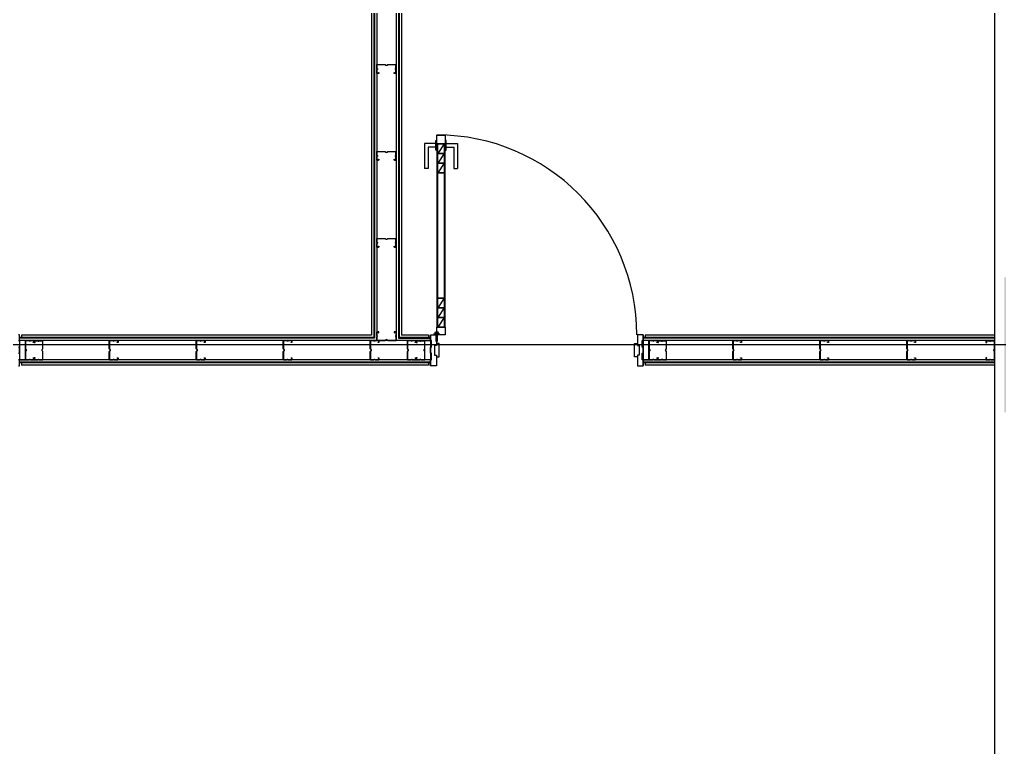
# Model space of a CAD drawing. Header units: metres. Extents: x 630750 to 860239, y 578133 to 726633.
# Drawn here: x 765011 to 770079, y 689727 to 693493 of the extents above; entities that cross this region are included whole.
import ezdxf

# ---------------------------------------------------------------- set-up
doc = ezdxf.new("R2010")
doc.units = ezdxf.units.M
doc.header["$LTSCALE"] = 300
doc.linetypes.add('업무시설_xr-base$0$CONTINOUS', pattern=[0])
for name, color, linetype in [('A-CEN-1', 1, 'Continuous'), ('A-CON', 2, 'Continuous'), ('A-WAL-DW', 7, 'Continuous'), ('A-WALL-CONC', 2, 'Continuous'), ('F-DOOR_FRAME', 4, 'Continuous'), ('KUK-DOOR', 4, 'Continuous'), ('KUK-DOOR-FRAME', 4, 'Continuous'), ('KUK-DRYWALL', 4, 'Continuous'), ('KUK-석고보드', 201, 'Continuous')]:
    doc.layers.add(name, color=color, linetype=linetype)

# ---------------------------------------------------------------- blocks, each defined once
blk = doc.blocks.new('con1')
at = {"layer": 'A-WALL-CONC', "linetype": '업무시설_xr-base$0$CONTINOUS'}
h = blk.add_hatch(color=253, dxfattribs=at)
h.dxf.hatch_style = 1
h.paths.add_polyline_path([(-302595.9, -253222.2), (-301895.9, -253222.2), (-301895.9, -253922.2), (-302595.9, -253922.2)])
h.paths.add_polyline_path([(-384245.9, -253222.2), (-383545.9, -253222.2), (-383545.9, -253922.2), (-384245.9, -253922.2)])
h.paths.add_polyline_path([(-335095.9, -253172.2), (-334295.9, -253172.2), (-334295.9, -253972.2), (-335095.9, -253972.2)])
h.paths.add_polyline_path([(-354895.9, -253172.2), (-354095.9, -253172.2), (-354095.9, -253972.2), (-354895.9, -253972.2)])
h.paths.add_polyline_path([(-374695.9, -253172.2), (-373895.9, -253172.2), (-373895.9, -253972.2), (-374695.9, -253972.2)])
h.paths.add_polyline_path([(-325195.9, -253172.2), (-324395.9, -253172.2), (-324395.9, -253972.2), (-325195.9, -253972.2)])
h.paths.add_polyline_path([(-364745.9, -253222.2), (-364045.9, -253222.2), (-364045.9, -253922.2), (-364745.9, -253922.2)])
h.paths.add_polyline_path([(-344945.9, -253222.2), (-344245.9, -253222.2), (-344245.9, -253922.2), (-344945.9, -253922.2)])
h.paths.add_polyline_path([(-310045.9, -253222.2), (-309345.9, -253222.2), (-309345.9, -253922.2), (-310045.9, -253922.2)])
h.paths.add_polyline_path([(-318595.9, -253172.2), (-317795.9, -253172.2), (-317795.9, -253972.2), (-318595.9, -253972.2)])
h.paths.add_polyline_path([(-384245.9, -310859.9), (-383445.9, -310859.9), (-383445.9, -311659.9), (-384245.9, -311659.9)])
h.paths.add_polyline_path([(-384245.9, -305472.2), (-383445.9, -305472.2), (-383445.9, -306272.2), (-384245.9, -306272.2)])
h.paths.add_polyline_path([(-384245.9, -295572.2), (-383445.9, -295572.2), (-383445.9, -296372.2), (-384245.9, -296372.2)])
h.paths.add_polyline_path([(-384195.9, -276472.2), (-383595.9, -276472.2), (-383595.9, -275872.2), (-384195.9, -275872.2)])
h.paths.add_polyline_path([(-384245.9, -285672.2), (-383445.9, -285672.2), (-383445.9, -286472.2), (-384245.9, -286472.2)])
h.paths.add_polyline_path([(-384295.9, -269172.2), (-383495.9, -269172.2), (-383495.9, -269972.2), (-384295.9, -269972.2)])
h.paths.add_polyline_path([(-384295.9, -260672.2), (-383495.9, -260672.2), (-383495.9, -261472.2), (-384295.9, -261472.2)])
h.paths.add_polyline_path([(-376995.9, -285572.2), (-376195.9, -285572.2), (-376195.9, -286372.2), (-376995.9, -286372.2)], flags=17)
h.paths.add_polyline_path([(-374695.9, -276572.2), (-373895.9, -276572.2), (-373895.9, -275772.2), (-374695.9, -275772.2)], flags=17)
h.paths.add_polyline_path([(-364695.9, -285772.2), (-364095.9, -285772.2), (-364095.9, -286372.2), (-364695.9, -286372.2)], flags=17)
h.paths.add_polyline_path([(-364795.9, -275772.2), (-363995.9, -275772.2), (-363995.9, -276572.2), (-364795.9, -276572.2)], flags=17)
edge = h.paths.add_edge_path(flags=16)
edge.add_arc((-376495.9, -295972.2), 450, 0, 360)
edge = h.paths.add_edge_path(flags=16)
edge.add_arc((-354495.9, -302572.2), 450, 0, 360)
edge = h.paths.add_edge_path(flags=16)
edge.add_arc((-364395.9, -295972.2), 350, 0, 360)
edge = h.paths.add_edge_path(flags=16)
edge.add_arc((-354495.9, -295972.2), 450, 0, 360)
edge = h.paths.add_edge_path(flags=16)
edge.add_arc((-344595.9, -302572.2), 350, 0, 360)
edge = h.paths.add_edge_path(flags=16)
edge.add_arc((-344595.9, -295972.2), 350, 0, 360)
edge = h.paths.add_edge_path(flags=16)
edge.add_arc((-364395.9, -302572.2), 350, 0, 360)
h.paths.add_polyline_path([(-375978.1, -305715.7), (-376743.7, -305483.5), (-376976, -306249), (-376210.4, -306481.3)], flags=17)
h.paths.add_polyline_path([(-378097.8, -312701.2), (-378863.4, -312468.9), (-379095.6, -313234.5), (-378330.1, -313466.8)], flags=16)
h.paths.add_polyline_path([(-354767.9, -312099.6), (-355533.5, -311867.3), (-355765.8, -312632.8), (-355000.2, -312865.1)], flags=17)
h.paths.add_polyline_path([(-347591.1, -314277.3), (-348356.6, -314045), (-348588.9, -314810.6), (-347823.4, -315042.9)], flags=17)
h.paths.add_polyline_path([(-349725.3, -321310.6), (-350490.8, -321078.3), (-350723.1, -321843.9), (-349957.6, -322076.2)], flags=17)
h.paths.add_polyline_path([(-359198.7, -318436), (-359964.3, -318203.7), (-360196.6, -318969.2), (-359431, -319201.5)], flags=17)
edge = h.paths.add_edge_path(flags=16)
edge.add_arc((-324745.9, -312472.2), 450, 0, 360)
h.paths.add_polyline_path([(-318595.9, -311972.2), (-317795.9, -311972.2), (-317795.9, -312972.2), (-318595.9, -312972.2)], flags=17)
edge = h.paths.add_edge_path(flags=16)
edge.add_arc((-335145.9, -312472.2), 350, 0, 360)
edge = h.paths.add_edge_path(flags=16)
edge.add_arc((-338616.5, -317418.6), 450, 0, 360)
h.paths.add_polyline_path([(-340251.8, -324185.3), (-341017.4, -323953), (-341249.7, -324718.5), (-340484.1, -324950.8)], flags=17)
edge = h.paths.add_edge_path(flags=17)
edge.add_arc((-324745.9, -319072.2), 450, 0, 360)
h.paths.add_polyline_path([(-318695.9, -318672.2), (-317695.9, -318672.2), (-317695.9, -319472.2), (-318695.9, -319472.2)], flags=17)
h.paths.add_polyline_path([(-310095.9, -327072.2), (-309295.9, -327072.2), (-309295.9, -327872.2), (-310095.9, -327872.2)])
h.paths.add_polyline_path([(-316095.9, -322372.2), (-316095.9, -325422.2), (-311307.7, -325422.2), (-311307.7, -325222.2), (-315895.9, -325222.2), (-315895.9, -322572.2), (-309695.9, -322572.2), (-309695.9, -325222.2), (-310307.7, -325222.2), (-310307.7, -325422.2), (-309495.9, -325422.2), (-309495.9, -322372.2)], flags=17)
edge = h.paths.add_edge_path(flags=17)
edge.add_arc((-324795.9, -327472.2), 400, 0, 360)
edge = h.paths.add_edge_path(flags=17)
edge.add_arc((-318195.9, -329272.2), 450, 0, 360)
h.paths.add_polyline_path([(-310095.9, -331472.2), (-309295.9, -331472.2), (-309295.9, -332272.2), (-310095.9, -332272.2)])
edge = h.paths.add_edge_path(flags=16)
edge.add_arc((-334695.9, -302572.2), 350, 0, 360)
edge = h.paths.add_edge_path(flags=17)
edge.add_arc((-334695.9, -286072.2), 350, 0, 360)
edge = h.paths.add_edge_path(flags=16)
edge.add_arc((-334695.9, -295972.2), 350, 0, 360)
edge = h.paths.add_edge_path(flags=17)
edge.add_arc((-344595.9, -286072.2), 450, 0, 360)
h.paths.add_polyline_path([(-318595.9, -295472.2), (-317795.9, -295472.2), (-317795.9, -296472.2), (-318595.9, -296472.2)], flags=17)
h.paths.add_polyline_path([(-318595.9, -302072.2), (-317795.9, -302072.2), (-317795.9, -303072.2), (-318595.9, -303072.2)], flags=17)
edge = h.paths.add_edge_path(flags=16)
edge.add_arc((-324795.9, -302572.2), 450, 0, 360)
edge = h.paths.add_edge_path(flags=16)
edge.add_arc((-324795.9, -295972.2), 450, 0, 360)
edge = h.paths.add_edge_path(flags=17)
edge.add_arc((-324795.9, -286072.2), 450, 0, 360)
edge = h.paths.add_edge_path(flags=17)
edge.add_arc((-334695.9, -276172.2), 450, 0, 360)
edge = h.paths.add_edge_path(flags=17)
edge.add_arc((-344595.9, -276172.2), 450, 0, 360)
h.paths.add_polyline_path([(-318595.9, -275772.2), (-317795.9, -275772.2), (-317795.9, -276572.2), (-318595.9, -276572.2)], flags=17)
h.paths.add_polyline_path([(-318595.9, -285672.2), (-317795.9, -285672.2), (-317795.9, -286472.2), (-318595.9, -286472.2)], flags=17)
edge = h.paths.add_edge_path(flags=17)
edge.add_arc((-324795.9, -276172.2), 450, 0, 360)
h.paths.add_polyline_path([(-364795.9, -260672.2), (-363995.9, -260672.2), (-363995.9, -261472.2), (-364795.9, -261472.2)])
h.paths.add_polyline_path([(-364795.9, -269172.2), (-363995.9, -269172.2), (-363995.9, -269972.2), (-364795.9, -269972.2)], flags=17)
h.paths.add_polyline_path([(-325195.9, -269172.2), (-324395.9, -269172.2), (-324395.9, -269972.2), (-325195.9, -269972.2)], flags=17)
h.paths.add_polyline_path([(-310845.9, -260722.2), (-310045.9, -260722.2), (-310045.9, -261522.2), (-310845.9, -261522.2)], flags=17)
h.paths.add_polyline_path([(-325195.9, -260672.2), (-324395.9, -260672.2), (-324395.9, -261472.2), (-325195.9, -261472.2)])
h.paths.add_polyline_path([(-335095.9, -260672.2), (-334295.9, -260672.2), (-334295.9, -261472.2), (-335095.9, -261472.2)])
h.paths.add_polyline_path([(-344995.9, -260672.2), (-344195.9, -260672.2), (-344195.9, -261472.2), (-344995.9, -261472.2)])
h.paths.add_polyline_path([(-354895.9, -260672.2), (-354095.9, -260672.2), (-354095.9, -261472.2), (-354895.9, -261472.2)])
h.paths.add_polyline_path([(-354895.9, -269172.2), (-354095.9, -269172.2), (-354095.9, -269972.2), (-354895.9, -269972.2)], flags=17)
h.paths.add_polyline_path([(-344995.9, -269172.2), (-344195.9, -269172.2), (-344195.9, -269972.2), (-344995.9, -269972.2)], flags=17)
h.paths.add_polyline_path([(-335095.9, -269172.2), (-334295.9, -269172.2), (-334295.9, -269972.2), (-335095.9, -269972.2)], flags=17)
h.paths.add_polyline_path([(-310145.9, -275772.2), (-309345.9, -275772.2), (-309345.9, -276572.2), (-310145.9, -276572.2)])
h.paths.add_polyline_path([(-310145.9, -269172.2), (-309345.9, -269172.2), (-309345.9, -269972.2), (-310145.9, -269972.2)])
h.paths.add_polyline_path([(-309945.9, -312172.2), (-309345.9, -312172.2), (-309345.9, -312772.2), (-309945.9, -312772.2)], flags=17)
h.paths.add_polyline_path([(-309945.9, -302272.2), (-309345.9, -302272.2), (-309345.9, -302872.2), (-309945.9, -302872.2)], flags=17)
h.paths.add_polyline_path([(-310145.9, -295572.2), (-309345.9, -295572.2), (-309345.9, -296372.2), (-310145.9, -296372.2)])
h.paths.add_polyline_path([(-310145.9, -285672.2), (-309345.9, -285672.2), (-309345.9, -286472.2), (-310145.9, -286472.2)])
h.paths.add_polyline_path([(-366406.6, -311179.9), (-366585, -311089.4), (-367172.8, -312248.9), (-366994.4, -312339.4)], flags=16)
h.paths.add_polyline_path([(-367582.3, -313498.9), (-367760.7, -313408.4), (-368303.3, -314478.7), (-368124.9, -314569.2)], flags=16)
h.paths.add_polyline_path([(-374501.4, -323406.8), (-375266.9, -323174.5), (-375499.2, -323940), (-374733.7, -324172.3)], flags=17)
h.paths.add_polyline_path([(-380817, -321490.3), (-381582.5, -321258), (-381814.8, -322023.6), (-381049.3, -322255.9)])
h.paths.add_polyline_path([(-319504.7, -329605.3), (-319562.8, -329796.7), (-318586.8, -330092.9), (-318528.7, -329901.5)], flags=17)
h.paths.add_polyline_path([(-317399.5, -330244.1), (-317457.6, -330435.5), (-316481.5, -330731.7), (-316423.5, -330540.3)], flags=17)
h.paths.add_polyline_path([(-315294.3, -330882.9), (-315352.4, -331074.3), (-314376.3, -331370.5), (-314318.3, -331179.1)], flags=17)
h.paths.add_polyline_path([(-313189.1, -331521.7), (-313247.2, -331713.1), (-312271.1, -332009.3), (-312213, -331817.9)], flags=17)
h.paths.add_polyline_path([(-311083.9, -332160.5), (-311142, -332351.9), (-310165.9, -332648.1), (-310107.8, -332456.7)], flags=17)
h.paths.add_polyline_path([(-308978.7, -332799.4), (-309036.7, -332990.7), (-308060.7, -333286.9), (-308002.6, -333095.5)])
h.paths.add_polyline_path([(-306873.5, -333438.2), (-306931.5, -333629.5), (-305955.5, -333925.7), (-305897.4, -333734.3)])
h.paths.add_polyline_path([(-321610, -328966.5), (-321668, -329157.9), (-320692, -329454.1), (-320633.9, -329262.7)], flags=17)
h.paths.add_polyline_path([(-304768.2, -334077), (-304826.3, -334268.4), (-303850.3, -334564.5), (-303792.2, -334373.1)])
h.paths.add_polyline_path([(-366379.8, -308837.3), (-366525.2, -309124), (-365780.1, -309501.8), (-365997.1, -309929.9), (-365818.7, -310020.4), (-365281.9, -308961.4), (-368992.7, -307835.4), (-369050.7, -308026.8), (-368955, -308055.9), (-369303.5, -309204.2), (-369399.2, -309175.1), (-369457.2, -309366.5), (-369361.5, -309395.5), (-371190.9, -315424.1), (-373726.7, -314654.6), (-371897.4, -308626.1), (-370414.2, -309076.1), (-370356.1, -308884.7), (-371839.3, -308434.7), (-371490.9, -307286.4), (-370007.6, -307736.5), (-369949.6, -307545.1), (-371624.2, -307036.9), (-373976.1, -314787.9), (-369001.2, -316297.6), (-368712.8, -315728.7), (-368891.1, -315638.2), (-369103.7, -316057.4), (-370999.5, -315482.2), (-368763.6, -308113.9)], flags=17)
edge = h.paths.add_edge_path()
edge.add_line((-317995.9, -269122.2), (-318195.9, -269122.2))
edge.add_line((-318195.9, -266622.2), (-317995.9, -266622.2))
edge.add_line((-318195.9, -265972.2), (-318195.9, -266622.2))
edge.add_line((-318195.9, -269122.2), (-318195.9, -269672.2))
edge.add_line((-317995.9, -269472.2), (-317995.9, -269122.2))
edge.add_line((-317995.9, -266622.2), (-317995.9, -265972.2))
edge.add_line((-317070.9, -260922.2), (-317070.9, -260722.2))
edge.add_line((-317070.9, -260722.2), (-314895.9, -260722.2))
edge.add_line((-314895.9, -260722.2), (-314895.9, -260922.2))
edge.add_line((-314895.9, -260922.2), (-317070.9, -260922.2))
edge.add_line((-318195.9, -265972.2), (-321995.9, -265972.2))
edge.add_line((-321995.9, -265972.2), (-321995.9, -262022.2))
edge.add_line((-321995.9, -262022.2), (-321795.9, -262022.2))
edge.add_line((-321795.9, -262022.2), (-321795.9, -262922.2))
edge.add_line((-321795.9, -262922.2), (-321695.9, -262922.2))
edge.add_line((-321695.9, -262922.2), (-321695.9, -263122.2))
edge.add_line((-321695.9, -263122.2), (-321795.9, -263122.2))
edge.add_line((-321795.9, -263122.2), (-321795.9, -265772.2))
edge.add_line((-321795.9, -265772.2), (-314195.9, -265772.2))
edge.add_line((-314195.9, -265772.2), (-314195.9, -263122.2))
edge.add_line((-314195.9, -263122.2), (-320695.9, -263122.2))
edge.add_line((-320695.9, -263122.2), (-320695.9, -262922.2))
edge.add_line((-320695.9, -262922.2), (-319545.9, -262922.2))
edge.add_line((-319545.9, -262922.2), (-319545.9, -260922.2))
edge.add_line((-319545.9, -260922.2), (-321795.9, -260922.2))
edge.add_line((-321795.9, -260922.2), (-321795.9, -261022.2))
edge.add_line((-321795.9, -261022.2), (-321995.9, -261022.2))
edge.add_line((-321995.9, -261022.2), (-321995.9, -260722.2))
edge.add_line((-321995.9, -260722.2), (-317770.9, -260722.2))
edge.add_line((-317770.9, -260722.2), (-317770.9, -260922.2))
edge.add_line((-317995.9, -269472.2), (-314195.9, -269472.2))
edge.add_line((-314195.9, -269472.2), (-314195.9, -265972.2))
edge.add_line((-314195.9, -265972.2), (-317995.9, -265972.2))
edge.add_line((-317770.9, -260922.2), (-319345.9, -260922.2))
edge.add_line((-319345.9, -260922.2), (-319345.9, -262922.2))
edge.add_line((-319345.9, -262922.2), (-314195.9, -262922.2))
edge.add_line((-314195.9, -262922.2), (-314195.9, -260722.2))
edge.add_line((-314195.9, -260722.2), (-313995.9, -260722.2))
edge.add_line((-313995.9, -260722.2), (-313995.9, -269672.2))
edge.add_line((-313995.9, -269672.2), (-318195.9, -269672.2))
edge.add_line((-309345.9, -286472.2), (-309345.9, -312772.2))
edge.add_line((-309545.9, -302872.2), (-309545.9, -312172.2))
edge.add_line((-309545.9, -296372.2), (-309545.9, -302272.2))
edge.add_line((-309545.9, -286472.2), (-309545.9, -295572.2))
edge.add_line((-375426.6, -323700.8), (-380976.7, -322016.6))
edge.add_line((-334860, -324841.4), (-335146.9, -325786.6))
edge.add_line((-334660.1, -325215.5), (-334859.8, -325873.7))
edge.add_line((-324795.9, -328208.8), (-324795.9, -327872.2))
edge.add_line((-324595.9, -328060.4), (-324595.9, -327818.6))
edge.add_line((-324795.9, -328208.8), (-322797.2, -328815.2))
edge.add_line((-322797.2, -328815.2), (-322739.1, -328623.9))
edge.add_line((-322739.1, -328623.9), (-324595.9, -328060.4))
edge.add_line((-337531.2, -334677.3), (-338201, -334474.1))
edge.add_line((-338201, -334474.1), (-338404.3, -335143.9))
edge.add_line((-338404.3, -335143.9), (-337734.4, -335347.2))
edge.add_line((-337734.4, -335347.2), (-337531.2, -334677.3))
edge = h.paths.add_edge_path()
edge.add_line((-339857.9, -323400.5), (-339799.8, -323209.1))
edge.add_line((-339799.8, -323209.1), (-337930.3, -317052.2))
edge.add_line((-337930.3, -317052.2), (-338217.3, -316965))
edge.add_line((-338217.3, -316965), (-338268.5, -317133.4))
edge.add_arc((-338616.5, -317418.6), 450, -73.1135, 39.3318, ccw=False)
edge.add_line((-338485.8, -317849.2), (-340145, -323313.3))
edge.add_line((-340145, -323313.3), (-339857.9, -323400.5))
blk = doc.blocks.new('힌지')
at = {"layer": 'F-DOOR_FRAME', "color": 175}
for p, q in [((444293.8, 289039.7, 0), (444262.2, 289039.7, 0)), ((444293.8, 289039.7, 0), (444262.2, 289039.7, 0)), ((444278, 289049.1, 0), (444278, 289020.8, 0))]:
    blk.add_line(p, q, dxfattribs=at)
at = {"layer": 'F-DOOR_FRAME', "color": 175, "elevation": 0}
for points in [[(444276.3, 289042.2), (444276.3, 289076.8), (444273.3, 289076.8), (444273.3, 289041.9), (444270.9, 289035.1, -0.190658), (444275.4, 289038.8)], [(444282.3, 289041.9), (444282.3, 289076.8), (444279.3, 289076.8), (444279.3, 289042.2), (444280.2, 289038.8, -0.190658), (444284.8, 289035.1)]]:
    blk.add_lwpolyline(points, format="xyb", close=True, dxfattribs=at)
at = {"layer": 'F-DOOR_FRAME', "color": 175}
blk.add_circle((444277.8, 289034.7, 0), 8, dxfattribs=at)
blk = doc.blocks.new('A$C45826E51')
at = {"layer": 'KUK-DOOR', "color": 6}
for p, q in [((60, 990.4, -6432.8), (0, 990.4, -6432.8)), ((0, 990.4, -6432.8), (0, 860.4, -6432.8)), ((60, 970.4, -6432.8), (20, 970.4, -6432.8)), ((20, 970.4, -6432.8), (20, 860.4, -6432.8)), ((60, 954.9, -6432.8), (60, 1005.9, -6432.8)), ((60, 1005.9, -6432.8), (65, 1005.9, 0)), ((112, 1005.9, 0), (107, 1005.9, 6432.8)), ((112, 954.9, 0), (112, 1005.9, 0)), ((112, 990.4, 0), (172, 990.4, 0)), ((112, 970.4, 0), (152, 970.4, 0)), ((152, 970.4, 0), (152, 860.4, 0)), ((172, 990.4, 0), (172, 860.4, 0)), ((65, 954.9, -6432.8), (60, 954.9, -6432.8)), ((107, 954.9, 0), (112, 954.9, 0)), ((20, 860.4, -6432.8), (0, 860.4, -6432.8)), ((152, 860.4, 0), (172, 860.4, 0))]:
    blk.add_line(p, q, dxfattribs=at)
at = {"layer": 'KUK-DOOR', "color": 251}
for p, q in [((65, 1004.2, -6432.8), (60, 1004.2, -6432.8)), ((65, 1002.6, -6432.8), (60, 1002.6, -6432.8)), ((65, 1000, -6432.8), (60, 1000, -6432.8)), ((65, 995.5, -6432.8), (60, 995.5, -6432.8)), ((65, 989.3, -6432.8), (60, 989.3, -6432.8)), ((65, 971.5, -6432.8), (60, 971.5, -6432.8)), ((65, 965.3, -6432.8), (60, 965.3, -6432.8)), ((107, 1004.2, 0), (112, 1004.2, 0)), ((107, 1002.6, 0), (112, 1002.6, 0)), ((107, 1000, 0), (112, 1000, 0)), ((107, 995.5, 0), (112, 995.5, 0)), ((107, 989.3, 0), (112, 989.3, 0)), ((107, 971.5, 0), (112, 971.5, 0)), ((107, 965.3, 0), (112, 965.3, 0)), ((65, 960.8, -6432.8), (60, 960.8, -6432.8)), ((65, 958.2, -6432.8), (60, 958.2, -6432.8)), ((65, 956.6, -6432.8), (60, 956.6, -6432.8)), ((65, 955.4, -6432.8), (60, 955.4, -6432.8)), ((107, 960.8, 0), (112, 960.8, 0)), ((107, 958.2, 0), (112, 958.2, 0)), ((107, 956.6, 0), (112, 956.6, 0)), ((107, 955.4, 0), (112, 955.4, 0))]:
    blk.add_line(p, q, dxfattribs=at)
at = {"layer": 'KUK-DOOR', "color": 1, "ltscale": 100}
for p, q in [((102, 987.9, 0), (70, 937.9, 0)), ((102, 937.9, 0), (70, 887.9, 0)), ((102, 887.9, 0), (70, 837.9, 0)), ((102, 190, 0), (70, 140, 0)), ((102, 140, 0), (70, 90, 0)), ((102, 90, 0), (70, 40, 0))]:
    blk.add_line(p, q, dxfattribs=at)
at = {"layer": 'KUK-DOOR', "color": 8}
blk.add_line((102, 837.9, 0), (70, 837.9, 0), dxfattribs=at)
at = {"layer": 'KUK-DOOR', "color": 7, "elevation": 0}
for points in [[(65, 1024.9), (65, 1033.9), (107, 1031.4), (107, 987.9), (65, 987.9), (65, 1024.9)], [(65, 987.9), (65, 40)], [(107, 40), (107, 987.9)], [(65, 40), (107, 40), (107, 0), (103, 0), (103, 0), (65, 0), (65, 40)]]:
    blk.add_lwpolyline(points, dxfattribs=at)
at = {"layer": 'KUK-DOOR', "color": 1, "ltscale": 100, "elevation": 0}
for points in [[(102, 987.9), (102, 937.9), (70, 937.9), (70, 987.9)], [(102, 937.9), (102, 887.9), (70, 887.9), (70, 937.9)], [(102, 887.9), (102, 837.9), (70, 837.9), (70, 887.9)], [(102, 837.9), (102, 190), (70, 190), (70, 837.9)], [(102, 190), (102, 140), (70, 140), (70, 190)], [(102, 140), (102, 90), (70, 90), (70, 140)], [(102, 90), (102, 40), (70, 40), (70, 90)]]:
    blk.add_lwpolyline(points, close=True, dxfattribs=at)
at = {"layer": 'KUK-DOOR', "color": 1, "elevation": 0}
blk.add_lwpolyline([(65, 40), (102, 40)], dxfattribs=at)
at = {"layer": 'KUK-DOOR', "color": 1}
blk.add_arc((64.5, -0.2, 0), 1034.2, 0.0121, 89.9709, dxfattribs=at)

msp = doc.modelspace()

# ---------------------------------------------------------------- linework, layer by layer
at = {"layer": 'A-CEN-1', "linetype": 'Continuous'}
msp.add_line((796986.4, 691810.2), (657202.6, 691810.2), dxfattribs=at)
at = {"layer": 'A-WAL-DW'}
msp.add_line((770054.4, 696461.2), (770054.4, 684660.2), dxfattribs=at)
at = {"layer": 'KUK-DOOR-FRAME'}
for points in [[(765005.7, 691832.2), (765010.7, 691832.2), (765010.7, 691862.2), (765004.7, 691862.2)], [(767166.6, 691702.2), (767166.6, 691702.2), (767166.6, 691702.2), (767166.6, 691702.2), (767166.6, 691702.2), (767142.6, 691702.2), (767136.6, 691702.2), (767136.6, 691705.7), (767136.6, 691732.2), (767141.6, 691732.2), (767141.6, 691767.2), (767136.6, 691767.2), (767136.6, 691797.2), (767141.6, 691797.2), (767141.6, 691832.2), (767136.6, 691832.2), (767136.6, 691862.2), (767142.6, 691862.2), (767142.6, 691862.2), (767166.6, 691862.2), (767166.6, 691807.2), (767156.6, 691807.2), (767156.6, 691757.2), (767166.6, 691757.2), (767166.6, 691702.2)], [(768206.6, 691702.2), (768206.6, 691702.2), (768206.6, 691702.2), (768206.6, 691702.2), (768206.6, 691702.2), (768230.6, 691702.2), (768236.6, 691702.2), (768236.6, 691705.7), (768236.6, 691732.2), (768231.6, 691732.2), (768231.6, 691767.2), (768236.6, 691767.2), (768236.6, 691797.2), (768231.6, 691797.2), (768231.6, 691832.2), (768236.6, 691832.2), (768236.6, 691862.2), (768230.6, 691862.2), (768230.6, 691862.2), (768206.6, 691862.2), (768206.6, 691807.2), (768216.6, 691807.2), (768216.6, 691757.2), (768206.6, 691757.2), (768206.6, 691702.2)], [(765005.7, 691767.2), (765010.7, 691767.2), (765010.7, 691797.2), (765005.7, 691797.2)], [(765004.7, 691702.2), (765010.7, 691702.2), (765010.7, 691705.7), (765010.7, 691732.2), (765005.7, 691732.2)]]:
    msp.add_lwpolyline(points, dxfattribs=at)
at = {"layer": 'KUK-DOOR-FRAME', "extrusion": (0, -1.80681e-09, 1)}
for points in [[(767156.6, 691757.2), (767166.6, 691757.2), (767166.6, 691747.2), (767181.6, 691747.2), (767181.6, 691817.2), (767166.6, 691817.2), (767166.6, 691807.2), (767156.6, 691807.2), (767156.6, 691757.2)], [(768216.6, 691757.2), (768206.6, 691757.2), (768206.6, 691747.2), (768191.6, 691747.2), (768191.6, 691817.2), (768206.6, 691817.2), (768206.6, 691807.2), (768216.6, 691807.2), (768216.6, 691757.2)]]:
    msp.add_lwpolyline(points, dxfattribs=at)
at = {"layer": 'KUK-DRYWALL'}
for p, q in [((766858.6, 696410.2), (766858.6, 691832.2)), ((766958.6, 696410.2), (766958.6, 691832.2)), ((767136.6, 691832.2), (765010.7, 691832.2)), ((767136.6, 691832.2), (766958.6, 691832.2)), ((770054.4, 691832.2), (768236.6, 691832.2)), ((767136.6, 691732.2), (765010.7, 691732.2)), ((770054.4, 691732.2), (768236.6, 691732.2))]:
    msp.add_line(p, q, dxfattribs=at)
at = {"layer": 'KUK-DRYWALL', "color": 8}
for points in [[(766868.6, 693216.2), (766868.6, 693215.2), (766858.6, 693215.2), (766858.6, 693235.2, 1), (766858.6, 693240.2), (766858.6, 693260.2), (766902.1, 693260.2, 0.589997), (766915.1, 693260.2), (766958.6, 693260.2), (766958.6, 693240.2, 1), (766958.6, 693235.2), (766958.6, 693215.2), (766948.6, 693215.2), (766948.6, 693220.2), (766949.6, 693220.2), (766949.6, 693216.2), (766957.6, 693216.2), (766957.6, 693234.4, -0.745356), (766957.6, 693241.1), (766957.6, 693259.2), (766915.6, 693259.2, -0.542783), (766901.5, 693259.2), (766859.6, 693259.2), (766859.6, 693241.1, -0.745356), (766859.6, 693234.4), (766859.6, 693216.2), (766867.6, 693216.2), (766867.6, 693220.2), (766868.6, 693220.2), (766868.6, 693215.2)], [(766868.6, 692766.2), (766868.6, 692765.2), (766858.6, 692765.2), (766858.6, 692785.2, 1), (766858.6, 692790.2), (766858.6, 692810.2), (766902.1, 692810.2, 0.589997), (766915.1, 692810.2), (766958.6, 692810.2), (766958.6, 692790.2, 1), (766958.6, 692785.2), (766958.6, 692765.2), (766948.6, 692765.2), (766948.6, 692770.2), (766949.6, 692770.2), (766949.6, 692766.2), (766957.6, 692766.2), (766957.6, 692784.4, -0.745356), (766957.6, 692791.1), (766957.6, 692809.2), (766915.6, 692809.2, -0.542783), (766901.5, 692809.2), (766859.6, 692809.2), (766859.6, 692791.1, -0.745356), (766859.6, 692784.4), (766859.6, 692766.2), (766867.6, 692766.2), (766867.6, 692770.2), (766868.6, 692770.2), (766868.6, 692765.2)], [(766868.6, 692316.2), (766868.6, 692315.2), (766858.6, 692315.2), (766858.6, 692335.2, 1), (766858.6, 692340.2), (766858.6, 692360.2), (766902.1, 692360.2, 0.589997), (766915.1, 692360.2), (766958.6, 692360.2), (766958.6, 692340.2, 1), (766958.6, 692335.2), (766958.6, 692315.2), (766948.6, 692315.2), (766948.6, 692320.2), (766949.6, 692320.2), (766949.6, 692316.2), (766957.6, 692316.2), (766957.6, 692334.4, -0.745356), (766957.6, 692341.1), (766957.6, 692359.2), (766915.6, 692359.2, -0.542783), (766901.5, 692359.2), (766859.6, 692359.2), (766859.6, 692341.1, -0.745356), (766859.6, 692334.4), (766859.6, 692316.2), (766867.6, 692316.2), (766867.6, 692320.2), (766868.6, 692320.2), (766868.6, 692315.2)], [(766868.6, 691876.2), (766868.6, 691877.2), (766858.6, 691877.2), (766858.6, 691857.2, -1), (766858.6, 691852.2), (766858.6, 691832.2), (766902.1, 691832.2, -0.589997), (766915.1, 691832.2), (766958.6, 691832.2), (766958.6, 691852.2, -1), (766958.6, 691857.2), (766958.6, 691877.2), (766948.6, 691877.2), (766948.6, 691872.2), (766949.6, 691872.2), (766949.6, 691876.2), (766957.6, 691876.2), (766957.6, 691858.1, 0.745356), (766957.6, 691851.4), (766957.6, 691833.2), (766915.6, 691833.2, 0.542783), (766901.5, 691833.2), (766859.6, 691833.2), (766859.6, 691851.4, 0.745356), (766859.6, 691858.1), (766859.6, 691876.2), (766867.6, 691876.2), (766867.6, 691872.2), (766868.6, 691872.2), (766868.6, 691877.2)], [(765084.7, 691742.2), (765085.7, 691742.2), (765085.7, 691732.2), (765065.7, 691732.2, 1), (765060.7, 691732.2), (765040.7, 691732.2), (765040.7, 691775.7, 0.589997), (765040.7, 691788.7), (765040.7, 691832.2), (765060.7, 691832.2, 1), (765065.7, 691832.2), (765085.7, 691832.2), (765085.7, 691822.2), (765080.7, 691822.2), (765080.7, 691823.2), (765084.7, 691823.2), (765084.7, 691831.2), (765066.6, 691831.2, -0.745356), (765059.9, 691831.2), (765041.7, 691831.2), (765041.7, 691789.3, -0.542783), (765041.7, 691775.2), (765041.7, 691733.2), (765059.9, 691733.2, -0.745356), (765066.6, 691733.2), (765084.7, 691733.2), (765084.7, 691741.2), (765080.7, 691741.2), (765080.7, 691742.2), (765085.7, 691742.2)], [(765086.7, 691742.2), (765085.7, 691742.2), (765085.7, 691732.2), (765105.7, 691732.2, -1), (765110.7, 691732.2), (765130.7, 691732.2), (765130.7, 691775.7, -0.589997), (765130.7, 691788.7), (765130.7, 691832.2), (765110.7, 691832.2, -1), (765105.7, 691832.2), (765085.7, 691832.2), (765085.7, 691822.2), (765090.7, 691822.2), (765090.7, 691823.2), (765086.7, 691823.2), (765086.7, 691831.2), (765104.9, 691831.2, 0.745356), (765111.6, 691831.2), (765129.7, 691831.2), (765129.7, 691789.3, 0.542783), (765129.7, 691775.2), (765129.7, 691733.2), (765111.6, 691733.2, 0.745356), (765104.9, 691733.2), (765086.7, 691733.2), (765086.7, 691741.2), (765090.7, 691741.2), (765090.7, 691742.2), (765085.7, 691742.2)], [(765518.9, 691742.2), (765519.9, 691742.2), (765519.9, 691732.2), (765499.9, 691732.2, 1), (765494.9, 691732.2), (765474.9, 691732.2), (765474.9, 691775.7, 0.589997), (765474.9, 691788.7), (765474.9, 691832.2), (765494.9, 691832.2, 1), (765499.9, 691832.2), (765519.9, 691832.2), (765519.9, 691822.2), (765514.9, 691822.2), (765514.9, 691823.2), (765518.9, 691823.2), (765518.9, 691831.2), (765500.8, 691831.2, -0.745356), (765494.1, 691831.2), (765475.9, 691831.2), (765475.9, 691789.3, -0.542783), (765475.9, 691775.2), (765475.9, 691733.2), (765494.1, 691733.2, -0.745356), (765500.8, 691733.2), (765518.9, 691733.2), (765518.9, 691741.2), (765514.9, 691741.2), (765514.9, 691742.2), (765519.9, 691742.2)], [(765968.9, 691742.2), (765969.9, 691742.2), (765969.9, 691732.2), (765949.9, 691732.2, 1), (765944.9, 691732.2), (765924.9, 691732.2), (765924.9, 691775.7, 0.589997), (765924.9, 691788.7), (765924.9, 691832.2), (765944.9, 691832.2, 1), (765949.9, 691832.2), (765969.9, 691832.2), (765969.9, 691822.2), (765964.9, 691822.2), (765964.9, 691823.2), (765968.9, 691823.2), (765968.9, 691831.2), (765950.8, 691831.2, -0.745356), (765944.1, 691831.2), (765925.9, 691831.2), (765925.9, 691789.3, -0.542783), (765925.9, 691775.2), (765925.9, 691733.2), (765944.1, 691733.2, -0.745356), (765950.8, 691733.2), (765968.9, 691733.2), (765968.9, 691741.2), (765964.9, 691741.2), (765964.9, 691742.2), (765969.9, 691742.2)], [(766418.9, 691742.2), (766419.9, 691742.2), (766419.9, 691732.2), (766399.9, 691732.2, 1), (766394.9, 691732.2), (766374.9, 691732.2), (766374.9, 691775.7, 0.589997), (766374.9, 691788.7), (766374.9, 691832.2), (766394.9, 691832.2, 1), (766399.9, 691832.2), (766419.9, 691832.2), (766419.9, 691822.2), (766414.9, 691822.2), (766414.9, 691823.2), (766418.9, 691823.2), (766418.9, 691831.2), (766400.8, 691831.2, -0.745356), (766394.1, 691831.2), (766375.9, 691831.2), (766375.9, 691789.3, -0.542783), (766375.9, 691775.2), (766375.9, 691733.2), (766394.1, 691733.2, -0.745356), (766400.8, 691733.2), (766418.9, 691733.2), (766418.9, 691741.2), (766414.9, 691741.2), (766414.9, 691742.2), (766419.9, 691742.2)], [(766868.9, 691742.2), (766869.9, 691742.2), (766869.9, 691732.2), (766849.9, 691732.2, 1), (766844.9, 691732.2), (766824.9, 691732.2), (766824.9, 691775.7, 0.589997), (766824.9, 691788.7), (766824.9, 691832.2), (766844.9, 691832.2, 1), (766849.9, 691832.2), (766869.9, 691832.2), (766869.9, 691822.2), (766864.9, 691822.2), (766864.9, 691823.2), (766868.9, 691823.2), (766868.9, 691831.2), (766850.8, 691831.2, -0.745356), (766844.1, 691831.2), (766825.9, 691831.2), (766825.9, 691789.3, -0.542783), (766825.9, 691775.2), (766825.9, 691733.2), (766844.1, 691733.2, -0.745356), (766850.8, 691733.2), (766868.9, 691733.2), (766868.9, 691741.2), (766864.9, 691741.2), (766864.9, 691742.2), (766869.9, 691742.2)], [(767060.6, 691742.2), (767061.6, 691742.2), (767061.6, 691732.2), (767041.6, 691732.2, 1), (767036.6, 691732.2), (767016.6, 691732.2), (767016.6, 691775.7, 0.589997), (767016.6, 691788.7), (767016.6, 691832.2), (767036.6, 691832.2, 1), (767041.6, 691832.2), (767061.6, 691832.2), (767061.6, 691822.2), (767056.6, 691822.2), (767056.6, 691823.2), (767060.6, 691823.2), (767060.6, 691831.2), (767042.4, 691831.2, -0.745356), (767035.7, 691831.2), (767017.6, 691831.2), (767017.6, 691789.3, -0.542783), (767017.6, 691775.2), (767017.6, 691733.2), (767035.7, 691733.2, -0.745356), (767042.4, 691733.2), (767060.6, 691733.2), (767060.6, 691741.2), (767056.6, 691741.2), (767056.6, 691742.2), (767061.6, 691742.2)], [(767062.6, 691742.2), (767061.6, 691742.2), (767061.6, 691732.2), (767081.6, 691732.2, -1), (767086.6, 691732.2), (767106.6, 691732.2), (767106.6, 691775.7, -0.589997), (767106.6, 691788.7), (767106.6, 691832.2), (767086.6, 691832.2, -1), (767081.6, 691832.2), (767061.6, 691832.2), (767061.6, 691822.2), (767066.6, 691822.2), (767066.6, 691823.2), (767062.6, 691823.2), (767062.6, 691831.2), (767080.7, 691831.2, 0.745356), (767087.4, 691831.2), (767105.6, 691831.2), (767105.6, 691789.3, 0.542783), (767105.6, 691775.2), (767105.6, 691733.2), (767087.4, 691733.2, 0.745356), (767080.7, 691733.2), (767062.6, 691733.2), (767062.6, 691741.2), (767066.6, 691741.2), (767066.6, 691742.2), (767061.6, 691742.2)], [(768310.6, 691742.2), (768311.6, 691742.2), (768311.6, 691732.2), (768291.6, 691732.2, 1), (768286.6, 691732.2), (768266.6, 691732.2), (768266.6, 691775.7, 0.589997), (768266.6, 691788.7), (768266.6, 691832.2), (768286.6, 691832.2, 1), (768291.6, 691832.2), (768311.6, 691832.2), (768311.6, 691822.2), (768306.6, 691822.2), (768306.6, 691823.2), (768310.6, 691823.2), (768310.6, 691831.2), (768292.4, 691831.2, -0.745356), (768285.7, 691831.2), (768267.6, 691831.2), (768267.6, 691789.3, -0.542783), (768267.6, 691775.2), (768267.6, 691733.2), (768285.7, 691733.2, -0.745356), (768292.4, 691733.2), (768310.6, 691733.2), (768310.6, 691741.2), (768306.6, 691741.2), (768306.6, 691742.2), (768311.6, 691742.2)], [(768312.6, 691742.2), (768311.6, 691742.2), (768311.6, 691732.2), (768331.6, 691732.2, -1), (768336.6, 691732.2), (768356.6, 691732.2), (768356.6, 691775.7, -0.589997), (768356.6, 691788.7), (768356.6, 691832.2), (768336.6, 691832.2, -1), (768331.6, 691832.2), (768311.6, 691832.2), (768311.6, 691822.2), (768316.6, 691822.2), (768316.6, 691823.2), (768312.6, 691823.2), (768312.6, 691831.2), (768330.7, 691831.2, 0.745356), (768337.4, 691831.2), (768355.6, 691831.2), (768355.6, 691789.3, 0.542783), (768355.6, 691775.2), (768355.6, 691733.2), (768337.4, 691733.2, 0.745356), (768330.7, 691733.2), (768312.6, 691733.2), (768312.6, 691741.2), (768316.6, 691741.2), (768316.6, 691742.2), (768311.6, 691742.2)], [(768744.7, 691742.2), (768745.7, 691742.2), (768745.7, 691732.2), (768725.7, 691732.2, 1), (768720.7, 691732.2), (768700.7, 691732.2), (768700.7, 691775.7, 0.589997), (768700.7, 691788.7), (768700.7, 691832.2), (768720.7, 691832.2, 1), (768725.7, 691832.2), (768745.7, 691832.2), (768745.7, 691822.2), (768740.7, 691822.2), (768740.7, 691823.2), (768744.7, 691823.2), (768744.7, 691831.2), (768726.6, 691831.2, -0.745356), (768719.9, 691831.2), (768701.7, 691831.2), (768701.7, 691789.3, -0.542783), (768701.7, 691775.2), (768701.7, 691733.2), (768719.9, 691733.2, -0.745356), (768726.6, 691733.2), (768744.7, 691733.2), (768744.7, 691741.2), (768740.7, 691741.2), (768740.7, 691742.2), (768745.7, 691742.2)], [(769194.7, 691742.2), (769195.7, 691742.2), (769195.7, 691732.2), (769175.7, 691732.2, 1), (769170.7, 691732.2), (769150.7, 691732.2), (769150.7, 691775.7, 0.589997), (769150.7, 691788.7), (769150.7, 691832.2), (769170.7, 691832.2, 1), (769175.7, 691832.2), (769195.7, 691832.2), (769195.7, 691822.2), (769190.7, 691822.2), (769190.7, 691823.2), (769194.7, 691823.2), (769194.7, 691831.2), (769176.6, 691831.2, -0.745356), (769169.9, 691831.2), (769151.7, 691831.2), (769151.7, 691789.3, -0.542783), (769151.7, 691775.2), (769151.7, 691733.2), (769169.9, 691733.2, -0.745356), (769176.6, 691733.2), (769194.7, 691733.2), (769194.7, 691741.2), (769190.7, 691741.2), (769190.7, 691742.2), (769195.7, 691742.2)], [(769644.7, 691742.2), (769645.7, 691742.2), (769645.7, 691732.2), (769625.7, 691732.2, 1), (769620.7, 691732.2), (769600.7, 691732.2), (769600.7, 691775.7, 0.589997), (769600.7, 691788.7), (769600.7, 691832.2), (769620.7, 691832.2, 1), (769625.7, 691832.2), (769645.7, 691832.2), (769645.7, 691822.2), (769640.7, 691822.2), (769640.7, 691823.2), (769644.7, 691823.2), (769644.7, 691831.2), (769626.6, 691831.2, -0.745356), (769619.9, 691831.2), (769601.7, 691831.2), (769601.7, 691789.3, -0.542783), (769601.7, 691775.2), (769601.7, 691733.2), (769619.9, 691733.2, -0.745356), (769626.6, 691733.2), (769644.7, 691733.2), (769644.7, 691741.2), (769640.7, 691741.2), (769640.7, 691742.2), (769645.7, 691742.2)], [(770010.4, 691742.2), (770009.4, 691742.2), (770009.4, 691732.2), (770029.4, 691732.2, -1), (770034.4, 691732.2), (770054.4, 691732.2), (770054.4, 691775.7, -0.589997), (770054.4, 691788.7), (770054.4, 691832.2), (770034.4, 691832.2, -1), (770029.4, 691832.2), (770009.4, 691832.2), (770009.4, 691822.2), (770014.4, 691822.2), (770014.4, 691823.2), (770010.4, 691823.2), (770010.4, 691831.2), (770028.5, 691831.2, 0.745356), (770035.2, 691831.2), (770053.4, 691831.2), (770053.4, 691789.3, 0.542783), (770053.4, 691775.2), (770053.4, 691733.2), (770035.2, 691733.2, 0.745356), (770028.5, 691733.2), (770010.4, 691733.2), (770010.4, 691741.2), (770014.4, 691741.2), (770014.4, 691742.2), (770009.4, 691742.2)]]:
    msp.add_lwpolyline(points, format="xyb", dxfattribs=at)
at = {"layer": 'KUK-석고보드', "ltscale": 10}
for p, q in [((766830.6, 696410.2), (766830.6, 691860.2)), ((766846.1, 696410.2), (766846.1, 691844.7)), ((766971.1, 696410.2), (766971.1, 691844.7)), ((766986.6, 696410.2), (766986.6, 691860.2)), ((766846.1, 691844.7), (765010.7, 691844.7)), ((765020.7, 691860.2), (765020.7, 691847.7)), ((766830.6, 691860.2), (765020.7, 691860.2)), ((766971.1, 691844.7), (767136.6, 691844.7)), ((767136.6, 691844.7), (766971.1, 691844.7)), ((767136.6, 691844.7), (766971.1, 691844.7)), ((767126.6, 691860.2), (766986.6, 691860.2)), ((767126.6, 691860.2), (767126.6, 691847.7)), ((767136.6, 691859.2), (767136.6, 691705.2)), ((768236.6, 691862.2), (768236.6, 691702.2)), ((770054.4, 691844.7), (768236.6, 691844.7)), ((768246.6, 691860.2), (768246.6, 691847.7)), ((770054.4, 691860.2), (768246.6, 691860.2)), ((765020.7, 691719.7), (765020.7, 691719.7)), ((765020.7, 691716.7), (765020.7, 691704.2)), ((767126.6, 691704.2), (765020.7, 691704.2)), ((767126.6, 691716.7), (767126.6, 691704.2)), ((768246.6, 691716.7), (768246.6, 691704.2)), ((770054.4, 691704.2), (768246.6, 691704.2))]:
    msp.add_line(p, q, dxfattribs=at)
at = {"layer": 'KUK-석고보드', "color": 156, "ltscale": 10}
for p, q in [((766843.1, 696410.2), (766843.1, 691847.7)), ((766974.1, 696410.2), (766974.1, 691847.7)), ((766843.1, 691847.7), (765010.7, 691847.7)), ((767136.6, 691847.7), (766974.1, 691847.7)), ((770054.4, 691847.7), (768236.6, 691847.7)), ((767136.6, 691716.7), (765010.7, 691716.7)), ((770054.4, 691716.7), (768236.6, 691716.7))]:
    msp.add_line(p, q, dxfattribs=at)
at = {"layer": 'KUK-석고보드', "color": 35, "ltscale": 10}
for p, q in [((767136.6, 691719.7), (765010.7, 691719.7)), ((770054.4, 691719.7), (768236.6, 691719.7))]:
    msp.add_line(p, q, dxfattribs=at)
for points in [[(765010.7, 691832.2), (765010.7, 691732.2), (765040.7, 691732.2), (765040.7, 691832.2)], [(767136.6, 691832.2), (767136.6, 691732.2), (767106.6, 691732.2), (767106.6, 691832.2)], [(768236.6, 691832.2), (768236.6, 691732.2), (768266.6, 691732.2), (768266.6, 691832.2)]]:
    msp.add_lwpolyline(points, close=True, dxfattribs=at)

# ---------------------------------------------------------------- block references
at = {"layer": 'A-CON'}
msp.add_blockref('con1', (1072700.2, 945382.4), dxfattribs=at)
at = {"layer": 'KUK-DOOR', "color": 133}
msp.add_blockref('A$C45826E51', (767104.6, 691862.2, 0), dxfattribs=at)
at = {"layer": 'KUK-DOOR', "color": 6, "linetype": 'ByBlock', "rotation": 180}
msp.add_blockref('힌지', (1211446.3, 980906.5), dxfattribs=at)

doc.saveas('drawing.dxf')
